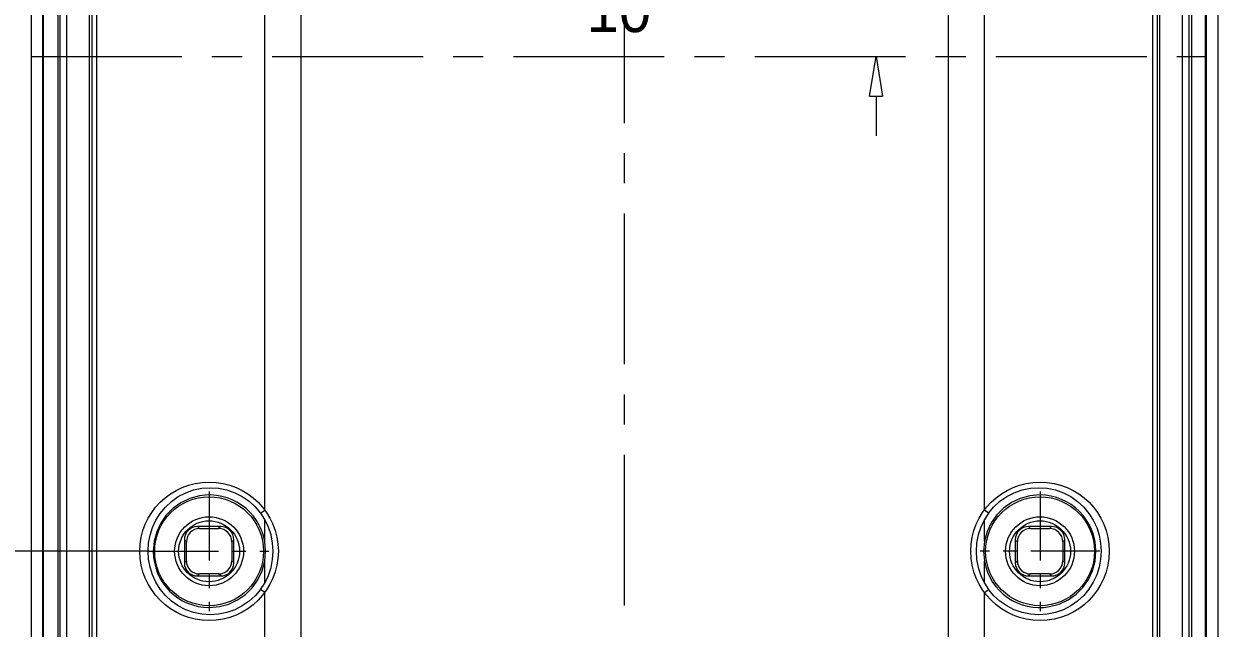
# Model space of a CAD drawing. Header units: millimetres. Extents: x 0 to 260, y 22 to 203.
# Drawn here: x 22.43 to 65.4, y 44.82 to 66.55 of the extents above; entities that cross this region are included whole.
import ezdxf

# ---------------------------------------------------------------- set-up
doc = ezdxf.new("R2010")
doc.units = ezdxf.units.MM

msp = doc.modelspace()

# ---------------------------------------------------------------- linework, layer by layer
at = {"color": 7, "lineweight": 0}
for points in [[(22.691796, 94.082447), (22.691796, 36.666099)], [(23.118833, 36.672696), (23.118833, 94.076344)], [(23.145009, 36.672696), (23.145009, 94.076344)], [(23.652656, 94.076273), (23.652656, 36.672626)], [(23.739969, 36.672696), (23.739969, 94.076344)], [(23.972167, 94.076273), (23.972167, 36.672626)], [(24.797279, 36.666135), (24.797279, 94.082482)], [(63.293625, 94.082447), (63.293625, 36.666099)], [(64.118913, 36.672696), (64.118913, 94.076344)], [(64.350935, 94.076273), (64.350935, 36.672626)], [(64.438283, 94.076273), (64.438283, 36.672626)], [(64.945895, 36.672696), (64.945895, 94.076344)], [(64.972106, 94.076273), (64.972106, 36.672626)], [(65.399109, 36.666135), (65.399109, 94.082482)], [(24.888049, 37.238023), (24.888049, 93.511017)], [(25.046376, 93.510911), (25.046376, 37.237917)], [(63.04474, 37.238023), (63.04474, 93.511017)], [(63.202855, 93.510911), (63.202855, 37.237917)], [(32.396113, 90.913303), (32.396113, 39.834961)], [(55.694792, 39.834961), (55.694792, 90.91295)], [(31.101101, 49.060559), (31.101101, 81.687917)], [(56.989804, 49.060559), (56.989804, 81.687917)], [(27.744737, 49.372696), (27.989433, 49.544631), (28.25556, 49.682435), (28.54153, 49.783771), (28.838349, 49.845419), (29.139974, 49.865836), (29.441599, 49.845771), (29.738241, 49.784741), (30.024035, 49.684552), (30.292058, 49.548159), (30.539443, 49.377635), (30.760502, 49.177787), (30.953251, 48.95148)], [(57.137582, 48.951374), (57.330331, 49.177725), (57.551391, 49.377882), (57.798908, 49.54823), (58.066799, 49.684446), (58.352769, 49.784767), (58.649588, 49.845666), (58.951036, 49.86573), (59.252485, 49.845313), (59.549436, 49.783797), (59.835274, 49.682329), (60.101268, 49.544922), (60.346096, 49.372591), (60.56376, 49.171375), (60.752849, 48.942907), (60.907939, 48.695698), (61.030485, 48.431027), (61.118194, 48.153876), (61.171243, 47.867993), (61.188706, 47.579994), (61.171243, 47.29226), (61.118194, 47.006157), (61.030485, 46.728521), (60.908247, 46.463982), (60.753202, 46.216641), (60.563672, 45.987996), (60.346096, 45.786604)], [(31.101101, 47.939889), (31.054251, 48.141485), (30.988573, 48.333636), (30.905246, 48.51552), (30.805451, 48.686318), (30.690368, 48.845207), (30.561177, 48.991366), (30.419059, 49.123975), (30.265194, 49.242213), (30.100762, 49.345257), (29.926943, 49.432288), (29.744918, 49.502483), (29.555868, 49.555022), (29.360971, 49.589083), (29.16141, 49.603846), (28.958363, 49.59849), (28.753012, 49.572192), (28.404652, 49.477028), (28.086107, 49.325556), (27.802521, 49.123947), (27.559035, 48.878367), (27.360793, 48.594984), (27.212938, 48.279967), (27.120612, 47.939484), (27.088959, 47.579703)], [(61.002122, 47.579527), (60.991881, 47.786307), (60.961439, 47.987134), (60.911811, 48.180991), (60.844011, 48.366861), (60.759055, 48.543726), (60.657957, 48.710571), (60.541732, 48.866378), (60.411395, 49.010129), (60.267962, 49.140808), (60.112446, 49.257399), (59.945864, 49.358883), (59.769229, 49.444244), (59.583558, 49.512465), (59.389864, 49.562529), (59.189163, 49.59342), (58.982469, 49.604119), (58.622688, 49.572464), (58.282205, 49.480134), (57.967188, 49.332265), (57.683806, 49.133998), (57.438226, 48.890471), (57.236616, 48.606821), (57.085145, 48.288189), (56.98998, 47.939713)], [(30.953322, 46.208033), (30.760573, 45.981682), (30.539514, 45.781524), (30.291996, 45.611177), (30.024105, 45.474961), (29.738135, 45.374639), (29.441316, 45.313741), (29.139868, 45.293677), (28.838419, 45.314094), (28.541468, 45.37561), (28.25563, 45.477077), (27.989636, 45.614484), (27.744808, 45.786816), (27.527144, 45.988032), (27.338055, 46.216499), (27.182965, 46.463708), (27.060419, 46.72838), (26.97271, 47.005531), (26.919661, 47.291413), (26.902198, 47.579412), (26.919661, 47.867147), (26.97271, 48.153249), (27.060419, 48.430886), (27.182657, 48.695425), (27.337702, 48.942766), (27.527232, 49.17141), (27.744808, 49.372802)], [(30.953322, 48.951374), (31.101136, 49.060735)], [(57.137582, 48.951374), (56.989768, 49.060735)], [(31.101101, 48.724679), (30.953639, 48.951515)], [(31.101101, 47.939889), (31.101101, 48.72482)], [(31.101277, 46.434728), (31.233006, 46.708071), (31.327099, 46.992497), (31.383554, 47.284307), (31.402373, 47.5798), (31.383554, 47.875277), (31.327099, 48.167038), (31.233006, 48.451381), (31.101277, 48.724608)], [(56.989804, 48.724679), (56.858074, 48.451336), (56.763982, 48.16691), (56.707526, 47.8751), (56.688708, 47.579606), (56.707526, 47.284129), (56.763982, 46.992369), (56.858074, 46.708025), (56.989804, 46.434798)], [(57.137582, 48.951374), (56.989768, 48.724538)], [(56.989804, 47.939889), (56.989804, 48.72482)], [(28.681116, 48.469409), (28.585735, 48.459803), (28.496916, 48.432251), (28.416555, 48.388651), (28.34655, 48.3309), (28.288798, 48.260894), (28.245198, 48.180533), (28.217646, 48.091714), (28.208041, 47.996334)], [(28.754493, 48.395996), (28.65923, 48.386376), (28.570498, 48.358789), (28.490199, 48.315145), (28.420236, 48.257354), (28.36251, 48.187326), (28.318923, 48.106972), (28.291376, 48.0182), (28.281771, 47.922921)], [(28.681116, 48.469409), (28.754493, 48.396031)], [(29.514835, 48.469409), (28.681221, 48.469409)], [(28.754493, 48.395996), (29.441352, 48.395996)], [(29.914286, 47.922991), (29.90468, 48.01827), (29.877128, 48.107042), (29.833528, 48.187397), (29.775776, 48.257425), (29.705771, 48.315216), (29.62541, 48.358859), (29.536591, 48.386446), (29.441211, 48.396066)], [(29.514835, 48.469409), (29.441457, 48.396031)], [(29.987663, 47.996369), (29.978058, 48.091749), (29.950511, 48.180569), (29.906924, 48.26093), (29.849198, 48.330935), (29.779235, 48.388686), (29.698937, 48.432287), (29.610205, 48.459839), (29.514941, 48.469444)], [(58.576281, 48.469409), (58.4809, 48.459803), (58.392081, 48.432251), (58.31172, 48.388651), (58.241715, 48.3309), (58.183963, 48.260894), (58.140363, 48.180533), (58.112811, 48.091714), (58.103206, 47.996334)], [(58.649658, 48.395996), (58.554395, 48.386376), (58.465663, 48.358789), (58.385364, 48.315145), (58.315401, 48.257354), (58.257675, 48.187326), (58.214088, 48.106972), (58.186541, 48.0182), (58.176936, 47.922921)], [(59.409824, 48.469409), (58.57621, 48.469409)], [(58.576281, 48.469409), (58.649658, 48.396031)], [(58.649658, 48.395996), (59.336517, 48.395996)], [(59.809451, 47.922991), (59.799845, 48.01827), (59.772293, 48.107042), (59.728693, 48.187397), (59.670941, 48.257425), (59.600936, 48.315216), (59.520575, 48.358859), (59.431756, 48.386446), (59.336376, 48.396066)], [(59.409824, 48.469409), (59.336446, 48.396031)], [(59.882828, 47.996369), (59.873223, 48.091749), (59.845671, 48.180569), (59.80207, 48.26093), (59.744319, 48.330935), (59.674314, 48.388686), (59.593953, 48.432287), (59.505134, 48.459839), (59.409753, 48.469444)], [(28.208111, 47.996369), (28.208111, 47.163108)], [(28.208111, 47.996369), (28.281489, 47.922991)], [(28.281665, 47.23638), (28.281665, 47.922886)], [(29.987663, 47.996369), (29.914286, 47.922991)], [(29.914286, 47.922991), (29.914286, 47.236486)], [(29.987663, 47.163002), (29.987663, 47.996263)], [(31.101101, 47.219517), (31.13338, 47.579703), (31.101101, 47.939889)], [(56.989804, 47.939889), (56.957524, 47.579703), (56.989804, 47.219517)], [(58.103241, 47.996369), (58.103241, 47.163108)], [(58.103241, 47.996369), (58.176619, 47.922991)], [(58.176795, 47.23638), (58.176795, 47.922886)], [(59.882828, 47.996369), (59.809451, 47.922991)], [(59.809451, 47.922991), (59.809451, 47.236486)], [(59.882828, 47.163002), (59.882828, 47.996263)], [(27.088959, 47.579527), (27.099137, 47.372809), (27.129526, 47.172036), (27.179108, 46.978226), (27.246871, 46.792397), (27.331799, 46.615566), (27.432876, 46.448749), (27.549088, 46.292966), (27.679421, 46.149234), (27.822858, 46.018569), (27.978386, 45.901989), (28.144989, 45.800513), (28.321653, 45.715157), (28.507362, 45.646939), (28.701101, 45.596877), (28.901856, 45.565987), (29.108612, 45.555288), (29.468277, 45.586942), (29.808677, 45.679267), (30.123644, 45.827123), (30.40701, 46.025364), (30.652607, 46.26885), (30.854266, 46.552436), (31.00582, 46.870981), (31.101101, 47.219341)], [(56.98998, 47.219517), (57.036829, 47.017922), (57.102507, 46.825771), (57.185832, 46.643886), (57.285624, 46.473089), (57.400702, 46.3142), (57.529885, 46.16804), (57.671992, 46.035431), (57.825843, 45.917194), (57.990256, 45.81415), (58.164051, 45.727119), (58.346048, 45.656924), (58.535064, 45.604385), (58.72992, 45.570323), (58.929434, 45.55556), (59.132427, 45.560917), (59.337716, 45.587214), (59.686091, 45.682379), (60.004676, 45.83385), (60.288319, 46.03546), (60.531869, 46.28104), (60.730175, 46.564423), (60.878087, 46.879439), (60.970453, 47.219922), (61.002122, 47.579703)], [(28.208111, 47.163002), (28.281489, 47.23638)], [(28.208111, 47.163002), (28.217717, 47.067622), (28.245269, 46.978803), (28.288869, 46.898442), (28.34662, 46.828437), (28.416626, 46.770685), (28.496987, 46.727085), (28.585806, 46.699533), (28.681186, 46.689927)], [(28.281665, 47.23638), (28.29127, 47.141101), (28.318817, 47.052329), (28.362405, 46.971974), (28.420131, 46.901947), (28.490094, 46.844156), (28.570392, 46.800512), (28.659124, 46.772925), (28.754387, 46.763305)], [(29.441281, 46.763376), (29.536661, 46.772996), (29.625481, 46.800583), (29.705842, 46.844226), (29.775847, 46.902017), (29.833598, 46.972045), (29.877199, 47.0524), (29.90475, 47.141172), (29.914356, 47.236451)], [(29.514835, 46.689998), (29.610099, 46.699603), (29.698831, 46.727155), (29.779129, 46.770756), (29.849092, 46.828507), (29.906818, 46.898512), (29.950406, 46.978873), (29.977953, 47.067693), (29.987558, 47.163073)], [(29.987663, 47.163002), (29.914286, 47.23638)], [(31.101101, 46.434728), (31.101101, 47.219658)], [(56.989804, 46.434728), (56.989804, 47.219658)], [(58.103241, 47.163002), (58.176619, 47.23638)], [(58.103241, 47.163002), (58.112846, 47.067622), (58.140398, 46.978803), (58.183999, 46.898442), (58.24175, 46.828437), (58.311755, 46.770685), (58.392116, 46.727085), (58.480936, 46.699533), (58.576316, 46.689927)], [(58.176795, 47.23638), (58.1864, 47.141101), (58.213947, 47.052329), (58.257534, 46.971974), (58.31526, 46.901947), (58.385223, 46.844156), (58.465522, 46.800512), (58.554253, 46.772925), (58.649517, 46.763305)], [(59.336446, 46.763376), (59.431826, 46.772996), (59.520646, 46.800583), (59.601007, 46.844226), (59.671012, 46.902017), (59.728763, 46.972045), (59.772364, 47.0524), (59.799915, 47.141172), (59.809521, 47.236451)], [(59.409824, 46.689998), (59.505204, 46.699603), (59.594023, 46.727155), (59.674384, 46.770756), (59.74439, 46.828507), (59.802141, 46.898512), (59.845741, 46.978873), (59.873293, 47.067693), (59.882899, 47.163073)], [(59.882828, 47.163002), (59.809451, 47.23638)], [(28.681116, 46.689998), (28.754493, 46.763376)], [(28.681116, 46.689998), (29.514729, 46.689998)], [(29.441281, 46.763376), (28.754423, 46.763376)], [(29.514835, 46.689998), (29.441457, 46.763376)], [(30.953322, 46.208033), (31.101136, 46.434869)], [(56.989804, 46.434728), (57.137617, 46.207892)], [(58.576281, 46.689998), (58.649658, 46.763376)], [(58.576281, 46.689998), (59.409894, 46.689998)], [(59.336446, 46.763376), (58.649588, 46.763376)], [(59.409824, 46.689998), (59.336446, 46.763376)], [(31.101101, 46.098813), (30.953287, 46.208174)], [(31.101101, 39.834961), (31.101101, 46.098883)], [(56.989804, 46.098813), (57.137617, 46.208174)], [(56.989804, 39.835279), (56.989804, 46.098848)], [(60.346202, 45.78671), (60.101639, 45.614775), (59.83538, 45.476971), (59.549542, 45.375636), (59.252591, 45.313988), (58.951098, 45.293571), (58.649341, 45.313635), (58.352699, 45.374666), (58.066905, 45.474855), (57.799014, 45.611203), (57.551496, 45.781419), (57.330437, 45.981576), (57.137688, 46.207927)]]:
    msp.add_lwpolyline(points, dxfattribs=at)
at = {"color": 1, "lineweight": 0, "true_color": 0xff0000}
for points in [[(44.04554, 62.98378), (44.04554, 68.407739)], [(22.691796, 65.374485), (28.115754, 65.374485)], [(29.200546, 65.374485), (30.285337, 65.374485)], [(31.370129, 65.374485), (36.794087, 65.374485)], [(37.878879, 65.374485), (38.963671, 65.374485)], [(40.048462, 65.374485), (45.472421, 65.374485)], [(46.557212, 65.374485), (47.642004, 65.374485)], [(48.726796, 65.374485), (54.150754, 65.374485)], [(55.235546, 65.374485), (56.320337, 65.374485)], [(57.405129, 65.374485), (62.829087, 65.374485)], [(63.913879, 65.374485), (64.998671, 65.374485)], [(44.04554, 60.814197), (44.04554, 61.898989)], [(44.04554, 54.305447), (44.04554, 59.729405)], [(44.04554, 52.135864), (44.04554, 53.220655)], [(44.04554, 45.627114), (44.04554, 51.051072)], [(29.097958, 49.732706), (29.097958, 47.246681)], [(58.993123, 49.732706), (58.993123, 47.246681)], [(26.944779, 47.579527), (29.430804, 47.579527)], [(29.927867, 47.579527), (30.424931, 47.579527)], [(30.921995, 47.579527), (31.251137, 47.579527)], [(57.168909, 47.579527), (56.839767, 47.579527)], [(58.163037, 47.579527), (57.665973, 47.579527)], [(61.146126, 47.579527), (58.660101, 47.579527)], [(29.097958, 46.749617), (29.097958, 46.252553)], [(58.993123, 46.749617), (58.993123, 46.252553)], [(29.097958, 45.755489), (29.097958, 45.426701)], [(58.993123, 45.755489), (58.993123, 45.426701)]]:
    msp.add_lwpolyline(points, dxfattribs=at)
at = {"color": 3, "lineweight": 0, "true_color": 0x00ff00}
for points in [[(51.069064, 65.374485), (53.447139, 65.374485)], [(52.853978, 63.950956), (53.091398, 65.374414)], [(53.091327, 65.374485), (53.328394, 63.951026)], [(52.853978, 63.950956), (53.328464, 63.950956)], [(53.091327, 63.950956), (53.091327, 62.527145)], [(26.944779, 47.579527), (20.104418, 47.579527)]]:
    msp.add_lwpolyline(points, dxfattribs=at)
at = {"color": 7, "lineweight": 0}
for centre, radius in [((29.097958, 47.579527), 2.491317), ((58.993123, 47.579527), 2.491317), ((29.097852, 47.579703), 1.957387), ((58.993017, 47.579703), 1.957387), ((29.097922, 47.579703), 1.239485), ((29.097817, 47.579703), 1.095551), ((58.993052, 47.579703), 1.239485), ((58.992982, 47.579703), 1.095551)]:
    msp.add_circle(centre, radius, dxfattribs=at)

# ---------------------------------------------------------------- texts
at = {"color": 7, "insert": (42.679057, 67.816167), "char_height": 1.562485, "attachment_point": 1}
msp.add_mtext('{\\fAdobeSongStd-Light|b0|i0|c0;10}', dxfattribs=at)

doc.saveas('drawing.dxf')
